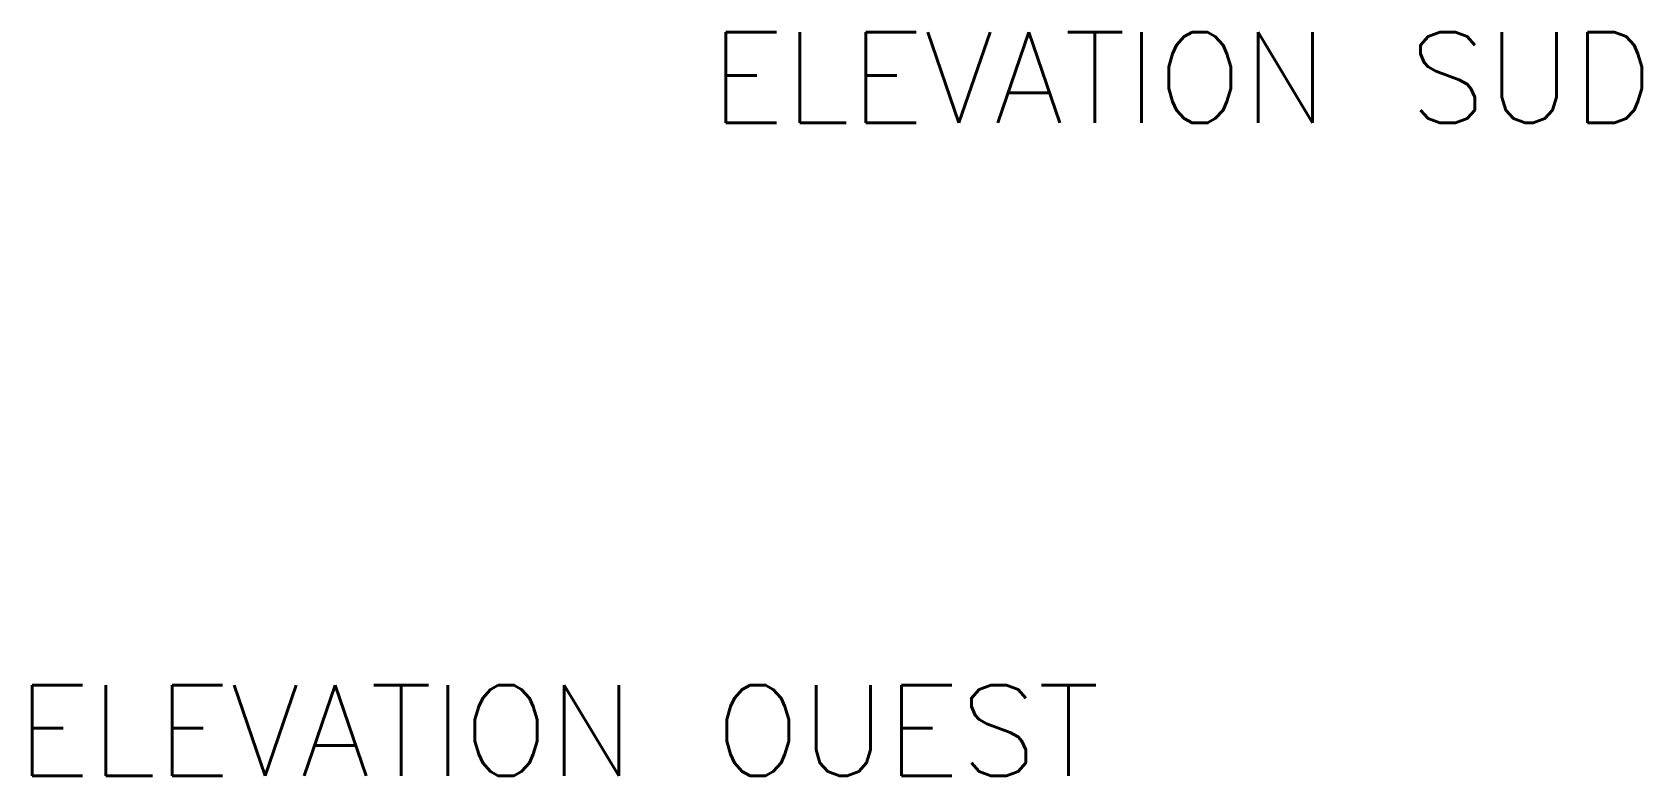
# Model space of a CAD drawing. Header units: inches. Extents: x -525059 to -412686, y 24208 to 76072.
# Drawn here: x -525059 to -519731, y 73613 to 76072 of the extents above; entities that cross this region are included whole.
import ezdxf

# ---------------------------------------------------------------- set-up
doc = ezdxf.new("R2010")
doc.units = ezdxf.units.IN
doc.header["$MEASUREMENT"] = 0
doc.layers.add('ArchiCAD', color=7, linetype='Continuous')
doc.layers.add('traits de coupes', color=7, linetype='Continuous')
doc.layers.get('traits de coupes').off()
doc.styles.get("Standard").update_dxf_attribs({"font": 'txt', "bigfont": 'BIGFONT.SHX'})

# ---------------------------------------------------------------- blocks, each defined once
blk = doc.blocks.new('CUTPLANE_2', base_point=(-522095, 73484))
at = {"layer": 'ArchiCAD', "color": 7, "insert": (-525110.3, 73612.7), "char_height": 300, "attachment_point": 7}
blk.add_mtext('\\A1;{\\Ftxt.shx|c0;ELEVATION OUEST}', dxfattribs=at)
blk = doc.blocks.new('CUTPLANE_4', base_point=(-521292.3, 74392.9))
at = {"layer": 'ArchiCAD', "color": 7, "insert": (-522814.2, 75771.5), "char_height": 300, "attachment_point": 7}
blk.add_mtext('\\A1;{\\Ftxt.shx|c0;ELEVATION SUD}', dxfattribs=at)

msp = doc.modelspace()

# ---------------------------------------------------------------- block references
at = {"layer": 'traits de coupes', "color": 7}
for name, p in [('CUTPLANE_4', (-521292.257, 74392.856)), ('CUTPLANE_2', (-522095.048, 73484.006))]:
    msp.add_blockref(name, p, dxfattribs=at)

doc.saveas('drawing.dxf')
